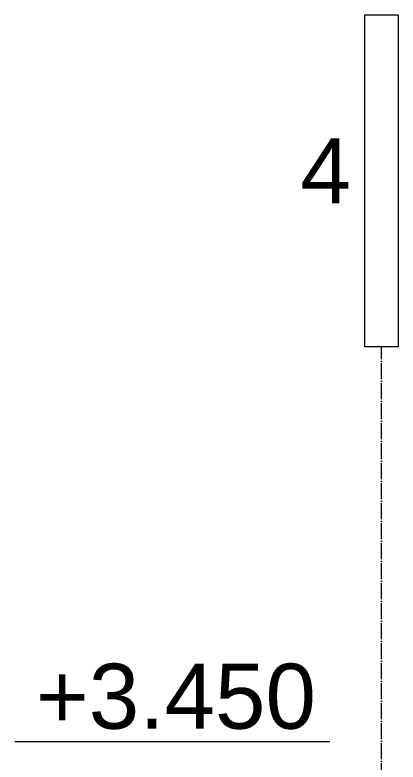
# Model space of a CAD drawing. Header units: millimetres. Extents: x -5631142 to 2070393, y -1055389 to 7396217.
# Drawn here: x 12435 to 13012, y 6625 to 7751 of the extents above; entities that cross this region are included whole.
import ezdxf

# ---------------------------------------------------------------- set-up
doc = ezdxf.new("R2010")
doc.units = ezdxf.units.MM
doc.header["$MEASUREMENT"] = 0
doc.linetypes.add('ACAD_ISO04W100', pattern=[30, 24, -3, 0, -3])
for name, color, linetype, lineweight in [('Axis', 30, 'ACAD_ISO04W100', 9), ('dim', 7, 'Continuous', 13), ('Text', 2, 'Continuous', 13)]:
    doc.layers.add(name, color=color, linetype=linetype, lineweight=lineweight)
doc.styles.get("Standard").update_dxf_attribs({"font": 'arial.ttf'})

msp = doc.modelspace()

# ---------------------------------------------------------------- linework, layer by layer
at = {"layer": 'Axis'}
msp.add_line((12987.5, 2145.1), (12987.5, 7250.5), dxfattribs=at)
at = {"layer": 'dim'}
msp.add_line((12909.7, 6655.7), (12435.4, 6655.7), dxfattribs=at)
at = {"layer": 'Text'}
msp.add_lwpolyline([(13012.5, 7750.5), (13012.5, 7250.5), (12962.5, 7250.5), (12962.5, 7750.5), (13012.5, 7750.5)], dxfattribs=at)

# ---------------------------------------------------------------- texts
at = {"layer": 'dim'}
msp.add_text('+3.450', height=97.92, dxfattribs=at).set_placement((12466.7, 6675.6))
at = {"layer": 'Text'}
msp.add_text('4', height=97.9, dxfattribs=at).set_placement((12865.4, 7466.7))

doc.saveas('drawing.dxf')
